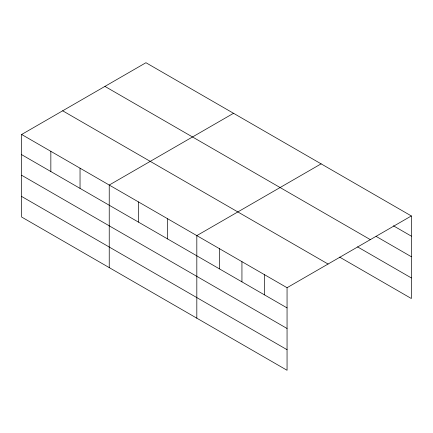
<?xml version="1.0" encoding="UTF-8"?>
<svg xmlns="http://www.w3.org/2000/svg" width="433" height="433" viewBox="0 0 433 433"><rect width="100%" height="100%" fill="white"/><g stroke="black" fill="none" stroke-linecap="round" stroke-linejoin="round"><path stroke-width="0.65" d="M21.65 134.479L287.057 287.712L287.057 370.28L21.65 217.047L21.65 134.479L145.943 62.72L411.35 215.953L411.35 298.521L339.624 257.11M233.528 113.289L109.235 185.048L109.235 267.61M321.113 163.853L196.82 235.612L196.82 318.179M287.057 287.712L411.35 215.953M393.418 225.793L411.35 236.147M376.066 236.358L411.35 256.731M104.927 86.4L370.334 239.633M357.555 246.88L411.35 277.937M62.666 110.799L328.073 264.033M21.65 154.673L287.057 307.906M21.65 175.257L287.057 328.49M21.65 196.463L287.057 349.696M264.498 274.69L264.498 294.884M241.939 261.662L241.939 281.856M219.379 248.639L219.379 268.833M167.625 218.757L167.625 238.951M138.43 201.902L138.43 222.097M80.04 168.193L80.04 188.387M50.845 151.339L50.845 171.533"/></g></svg>
